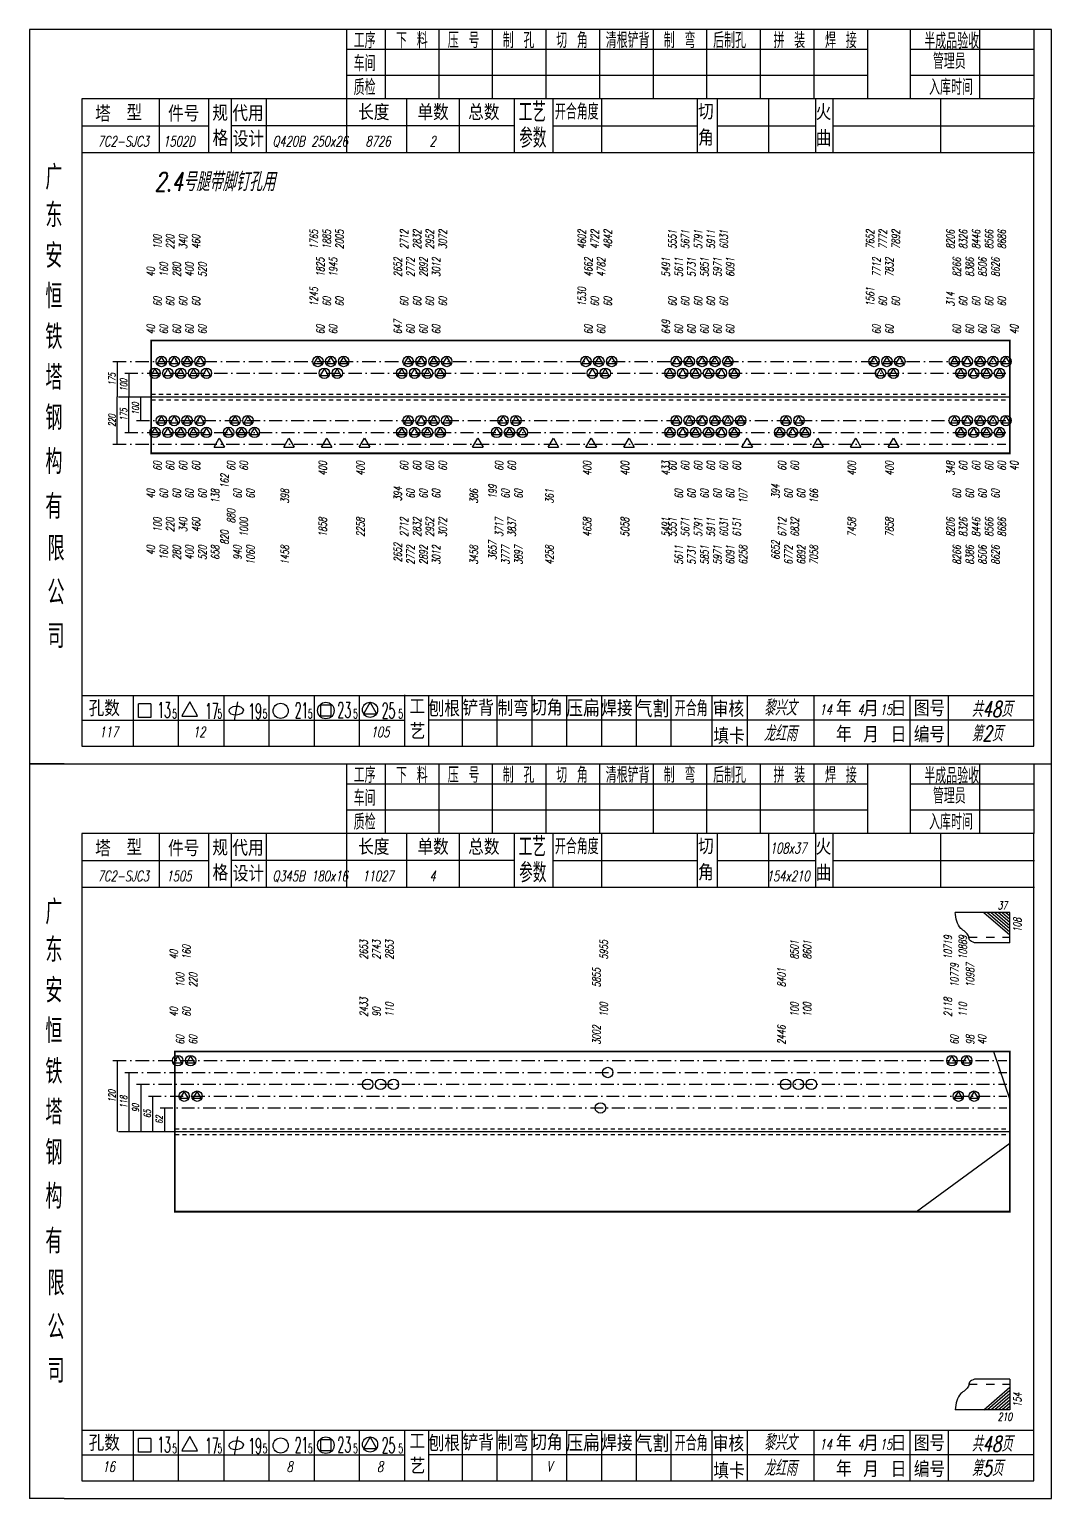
# Model space of a CAD drawing. Header units: millimetres. Extents: x -1378 to 644, y -1773 to 1979.
# Drawn here: x -1079.5 to -785.7, y 1183.7 to 1606.1 of the extents above; entities that cross this region are included whole.
import ezdxf
from ezdxf.enums import TextEntityAlignment as Align

# ---------------------------------------------------------------- set-up
doc = ezdxf.new("R2010")
doc.units = ezdxf.units.MM
doc.linetypes.add('LPY8', pattern=[0.009, 0.005, -0.004])
doc.linetypes.add('LPY9', pattern=[0.025, 0.015, -0.005, 0, -0.005])
for name, color, linetype in [('1', 7, 'Continuous'), ('2', 7, 'Continuous'), ('21', 7, 'Continuous')]:
    doc.layers.add(name, color=color, linetype=linetype)
doc.styles.add('hz', font='txt.shx', dxfattribs={"width": 0.7, "oblique": 12, "bigfont": 'hztxt.shx'})

# ---------------------------------------------------------------- blocks, each defined once
blk = doc.blocks.new('xytfsc')
at = {"color": 243}
for p, q in [((-0.0818, 0.17567), (-0.0818, -0.0355)), ((0.212, 0.17567), (-0.0818, 0.17567)), ((0.00934, 0.17567), (0.00934, 0.15571)), ((0.02044, 0.17567), (0.02044, 0.15571)), ((0.03584, 0.17567), (0.03584, 0.15571)), ((0.05124, 0.17567), (0.05124, 0.15571)), ((0.06664, 0.17567), (0.06664, 0.15571)), ((0.08204, 0.17567), (0.08204, 0.15571)), ((0.09744, 0.17567), (0.09744, 0.15571)), ((0.11284, 0.17567), (0.11284, 0.15571)), ((0.12824, 0.17567), (0.12824, 0.15571)), ((0.14364, 0.17567), (0.14364, 0.15571)), ((0.15904, 0.17567), (0.15904, 0.15571)), ((0.15904, 0.17567), (0.15904, 0.15571)), ((0.17139, 0.17567), (0.17139, 0.1557)), ((0.19125, 0.17567), (0.19125, 0.1557)), ((0.20692, 0.17567), (0.20692, 0.1557)), ((0.212, 0.1457), (0.212, 0.17567)), ((0.15904, 0.16991), (0.00934, 0.16991)), ((0.20692, 0.16991), (0.17139, 0.16991)), ((0.15904, 0.16238), (0.00934, 0.16238)), ((0.20692, 0.16238), (0.17139, 0.16238)), ((-0.0667, 0.1557), (-0.0667, -0.03042)), ((0.20692, 0.1557), (-0.0667, 0.1557)), ((-0.04446, 0.15571), (-0.04446, 0.14021)), ((-0.01376, 0.15577), (-0.01376, 0.14027)), ((0.00934, 0.15571), (0.00934, 0.14021)), ((0.02657, 0.1558), (0.02657, 0.1403)), ((0.0417, 0.1558), (0.0417, 0.1403)), ((0.05749, 0.1557), (0.05749, 0.1402)), ((0.06861, 0.1557), (0.06861, 0.1402)), ((0.08265, 0.1557), (0.08265, 0.1402)), ((0.1101, 0.1557), (0.1101, 0.1402)), ((0.11589, 0.1557), (0.11589, 0.1402)), ((0.13059, 0.1557), (0.13059, 0.1402)), ((0.14414, 0.1557), (0.14414, 0.1402)), ((0.14915, 0.1557), (0.14915, 0.1402)), ((0.18007, 0.1557), (0.18007, 0.1402)), ((0.20692, -0.03042), (0.20692, 0.1557)), ((-0.03023, 0.14789), (-0.0667, 0.14789)), ((0.05749, 0.14795), (-0.02369, 0.14795)), ((0.06861, 0.14795), (0.1101, 0.14795)), ((0.11589, 0.14795), (0.14414, 0.14795)), ((0.14915, 0.14795), (0.2071, 0.14795)), ((0.212, -0.0355), (0.212, 0.1457)), ((0.2071, 0.1402), (-0.0667, 0.1402)), ((-0.0667, -0.0158), (0.20692, -0.0158)), ((-0.05193, -0.0158), (-0.05193, -0.03042)), ((-0.03893, -0.03042), (-0.03893, -0.0158)), ((-0.02593, -0.0158), (-0.02593, -0.03042)), ((-0.01293, -0.03042), (-0.01293, -0.0158)), ((0.00007, -0.0158), (0.00007, -0.03042)), ((0.01307, -0.03028), (0.01307, -0.0158)), ((0.04269, -0.03037), (0.04269, -0.0157)), ((0.05269, -0.03037), (0.05269, -0.0157)), ((0.06269, -0.03037), (0.06269, -0.0157)), ((0.07269, -0.03037), (0.07269, -0.0157)), ((0.08269, -0.03037), (0.08269, -0.0157)), ((0.09269, -0.03037), (0.09269, -0.0157)), ((0.10269, -0.03037), (0.10269, -0.0157)), ((0.1144, -0.03054), (0.1144, -0.01587)), ((0.12461, -0.03053), (0.12461, -0.01587)), ((0.14378, -0.03042), (0.14378, -0.01576)), ((0.17132, -0.03045), (0.17132, -0.01578)), ((0.18234, -0.03043), (0.18234, -0.01576)), ((-0.05048, -0.02216), (-0.05048, -0.01823)), ((-0.04687, -0.01823), (-0.05048, -0.01823)), ((-0.04687, -0.01823), (-0.04687, -0.02216)), ((-0.03572, -0.0176), (-0.03801, -0.0217)), ((-0.03347, -0.02167), (-0.03572, -0.0176)), ((-0.02201, -0.0176), (-0.02294, -0.02301)), ((0.00483, -0.01861), (0.00194, -0.01861)), ((0.00194, -0.02176), (0.00194, -0.01861)), ((0.00483, -0.01861), (0.00483, -0.02176)), ((0.01611, -0.01776), (0.01429, -0.02104)), ((0.01431, -0.02109), (0.01795, -0.02108)), ((0.01792, -0.02102), (0.01611, -0.01776)), ((0.02607, -0.02298), (-0.0667, -0.02298)), ((-0.04687, -0.02216), (-0.05048, -0.02216)), ((-0.038, -0.02172), (-0.03348, -0.02172)), ((0.00483, -0.02176), (0.00194, -0.02176)), ((0.03294, -0.02282), (0.20692, -0.02282)), ((-0.0667, -0.03042), (0.20692, -0.03042)), ((-0.0718, -0.0355), (-0.0818, -0.0355)), ((-0.0718, -0.0355), (0.212, -0.0355))]:
    blk.add_line(p, q, dxfattribs=at)
at = {"color": 25}
for p, q in [((-0.03023, 0.14014), (-0.03023, 0.15564)), ((-0.0237, 0.14025), (-0.0237, 0.15575)), ((0.02607, -0.03028), (0.02607, -0.01568)), ((0.03298, -0.03049), (0.03298, -0.01589))]:
    blk.add_line(p, q, dxfattribs=at)
at = {"color": 243}
for centre, radius in [((-0.00958, -0.02025), 0.00218), ((0.00341, -0.02014), 0.00237), ((0.0161, -0.01993), 0.00218)]:
    blk.add_circle(centre, radius, dxfattribs=at)
blk.add_ellipse((-0.02237, -0.02016), major_axis=(-0.00206, -0.00014), ratio=0.631198, dxfattribs=at)
at = {"color": 243, "style": 'hz'}
for s, height, width, p in [('工序', 0.0045, 0.7, (0.01141, 0.17026)), ('下 料', 0.0045, 0.7, (0.0236, 0.17026)), ('压 号', 0.0045, 0.7, (0.03845, 0.17026)), ('制 孔', 0.0045, 0.7, (0.05426, 0.17026)), ('切 角', 0.0045, 0.7, (0.0696, 0.17026)), ('清根铲背 ', 0.0045, 0.7, (0.08385, 0.17026)), (' 制 弯', 0.0045, 0.7, (0.09772, 0.17026)), (' 后制孔', 0.0045, 0.7, (0.11191, 0.17026)), ('拼 装', 0.0045, 0.7, (0.13207, 0.17026)), (' 焊 接', 0.0045, 0.7, (0.14407, 0.17026)), ('半成品验收', 0.0045, 0.7, (0.17541, 0.17009)), ('管理员', 0.0045, 0.7, (0.17787, 0.16428)), ('车间', 0.0045, 0.7, (0.01141, 0.16365)), ('质检', 0.0045, 0.7, (0.01141, 0.15676)), ('入库时间', 0.0045, 0.7, (0.17677, 0.15681)), ('工艺', 0.0056, 0.7, (0.0588, 0.14906)), ('开合角度', 0.0045, 0.7, (0.06923, 0.14974)), ('参数', 0.0056, 0.7, (0.05897, 0.14164)), ('广', 0.007, 0.7, (-0.0772, 0.1296)), ('东', 0.007, 0.7, (-0.0772, 0.11874)), ('安', 0.007, 0.7, (-0.0772, 0.10709)), ('恒', 0.007, 0.7, (-0.0772, 0.09543)), ('铁', 0.007, 0.7, (-0.0772, 0.08376)), ('塔', 0.007, 0.7, (-0.0772, 0.07209)), ('钢', 0.007, 0.7, (-0.0772, 0.06049)), ('构', 0.007, 0.7, (-0.0772, 0.04788)), ('有', 0.007, 0.7, (-0.0772, 0.035)), ('限', 0.007, 0.7, (-0.07659, 0.02293)), ('公', 0.007, 0.7, (-0.07659, 0.01032)), ('司', 0.007, 0.7, (-0.07659, -0.00223)), ('开合角', 0.0045, 0.7, (0.10368, -0.02179)), ('13', 0.0045, 0.5, (-0.04503, -0.02227)), ('5', 0.00269, 0.6, (-0.04077, -0.02242)), ('17', 0.0045, 0.5, (-0.0313, -0.02254)), ('5', 0.00269, 0.6, (-0.02777, -0.02242)), ('19', 0.0045, 0.5, (-0.01885, -0.0226)), ('5', 0.00269, 0.6, (-0.01477, -0.02242)), ('21', 0.0045, 0.5, (-0.00553, -0.02238)), ('5', 0.00269, 0.6, (-0.00177, -0.02242)), ('23', 0.0045, 0.5, (0.00679, -0.02228)), ('5', 0.00269, 0.6, (0.01123, -0.02242)), ('25', 0.0045, 0.5, (0.01952, -0.02242)), ('5', 0.00269, 0.6, (0.02423, -0.02242))]:
    blk.add_text(s, height=height, dxfattribs=dict(at, width=width)).set_placement(p)
for s, height, p in [('塔', 0.0045, (-0.06291, 0.14913)), ('型', 0.0045, (-0.0539, 0.14943)), ('单数', 0.0045, (0.02972, 0.14955)), ('总数', 0.0045, (0.04431, 0.14954)), ('孔数', 0.0045, (-0.06478, -0.02179)), ('压扁', 0.0048, (0.07253, -0.02192)), ('气割', 0.0048, (0.09248, -0.0221)), ('图号', 0.0045, (0.1724, -0.0218)), ('编号', 0.0045, (0.1724, -0.0293))]:
    blk.add_text(s, height=height, dxfattribs=at).set_placement(p)
at = {"color": 25, "style": 'hz'}
for s, p in [('件号', (-0.04194, 0.14917)), ('规', (-0.02923, 0.14934)), ('代用', (-0.02348, 0.14927)), ('长度', (0.01268, 0.14955)), ('切', (0.11039, 0.14973)), ('火', (0.14418, 0.14957)), ('格', (-0.02915, 0.14213)), ('设计', (-0.02335, 0.14189)), ('角', (0.11039, 0.14223)), ('曲', (0.14418, 0.14207)), ('铲背', (0.04269, -0.02169)), ('制弯', (0.05274, -0.02179)), ('切角', (0.06243, -0.02161)), ('焊接', (0.08256, -0.02181)), ('年', (0.15005, -0.0217)), ('工', (0.02741, -0.02128)), ('刨根', (0.03296, -0.02187)), ('审核', (0.11462, -0.022)), ('月', (0.15785, -0.02184)), ('日', (0.16576, -0.02182)), ('艺', (0.02749, -0.02838)), ('填卡', (0.1148, -0.02977)), ('年', (0.15005, -0.02918)), ('月', (0.15785, -0.02932)), ('日', (0.16576, -0.0293))]:
    blk.add_text(s, height=0.0045, dxfattribs=at).set_placement(p)
blk = doc.blocks.new('li8')
at = {"layer": '21', "color": 7, "linetype": 'LPY8'}
blk.add_line((0, 0), (1, 0), dxfattribs=at)
blk = doc.blocks.new('do')
at = {"color": 211}
for p, q in [((-0.72, -0.41), (0, 0.83)), ((0, 0.83), (0.72, -0.41)), ((-0.72, -0.41), (0.72, -0.41))]:
    blk.add_line(p, q, dxfattribs=at)
blk.add_circle((0, 0), 1, dxfattribs=at)
blk = doc.blocks.new('li9')
at = {"layer": '21', "color": 210, "linetype": 'LPY9'}
blk.add_line((0, 0), (1, 0), dxfattribs=at)
blk = doc.blocks.new('bo')
at = {"color": 211}
for p, q in [((-1, -0.58), (0, 1.15)), ((0, 1.15), (1, -0.58)), ((-1, -0.58), (1, -0.58))]:
    blk.add_line(p, q, dxfattribs=at)
blk = doc.blocks.new('co')
at = {"color": 211}
blk.add_circle((0, 0), 1, dxfattribs=at)
blk = doc.blocks.new('ysw')
at = {"color": 243}
for p, q in [((0.00001, 0.0097), (-0.01749, 0.0097)), ((0.00001, -0.00001), (0.00001, 0.0097)), ((-0.01041, 0.00164), (-0.01311, 0.00164)), ((0, 0), (-0.01126, 0)), ((-0.00489, 0.00164), (-0.00759, 0.00164)), ((0, 0.00165), (-0.00235, 0.00165))]:
    blk.add_line(p, q, dxfattribs=at)
at = {"color": 1}
for p, q in [((-0.00832, 0.0097), (-0.00001, 0.00249)), ((-0.00709, 0.00969), (0.00001, 0.00348)), ((-0.00598, 0.00969), (0.00001, 0.0045)), ((-0.00475, 0.00969), (0.00001, 0.00554)), ((-0.00365, 0.00969), (0.00001, 0.00653)), ((-0.00246, 0.00969), (0.00001, 0.00757)), ((-0.00127, 0.00969), (0.00001, 0.00859))]:
    blk.add_line(p, q, dxfattribs=at)
at = {"color": 243}
blk.add_open_spline([(-0.01126, 0), (-0.01192, 0.00022), (-0.01303, 0.0006), (-0.01315, 0.00304), (-0.01677, 0.00465), (-0.01723, 0.00777), (-0.01749, 0.0097)], degree=3, knots=[0, 0, 0, 0, 0.0026033, 0.00435104, 0.0090985, 0.01666132, 0.01666132, 0.01666132, 0.01666132], dxfattribs=at)
blk = doc.blocks.new('yxw')
at = {"color": 243}
for p, q in [((0, 0), (-0.01126, 0)), ((0.00001, 0.00001), (0.00001, -0.0097)), ((-0.01041, -0.00164), (-0.01311, -0.00164)), ((-0.00489, -0.00164), (-0.00759, -0.00164)), ((0, -0.00165), (-0.00235, -0.00165)), ((0.00001, -0.0097), (-0.01749, -0.0097))]:
    blk.add_line(p, q, dxfattribs=at)
at = {"color": 1}
for p, q in [((-0.00832, -0.0097), (-0.00001, -0.00249)), ((-0.00709, -0.00969), (0.00001, -0.00348)), ((-0.00598, -0.00969), (0.00001, -0.0045)), ((-0.00475, -0.00969), (0.00001, -0.00554)), ((-0.00365, -0.00969), (0.00001, -0.00653)), ((-0.00246, -0.00969), (0.00001, -0.00757)), ((-0.00127, -0.00969), (0.00001, -0.00859))]:
    blk.add_line(p, q, dxfattribs=at)
at = {"color": 243}
blk.add_open_spline([(-0.01126, 0), (-0.01192, -0.00022), (-0.01303, -0.0006), (-0.01315, -0.00304), (-0.01677, -0.00465), (-0.01723, -0.00777), (-0.01749, -0.0097)], degree=3, knots=[0, 0, 0, 0, 0.0026033, 0.00435104, 0.0090985, 0.01666132, 0.01666132, 0.01666132, 0.01666132], dxfattribs=at)

msp = doc.modelspace()

# ---------------------------------------------------------------- linework, layer by layer
at = {"layer": '2', "color": 7}
for p, q in [((-1054.2803, 1510.5929), (-1054.2803, 1500.3929)), ((-1050.8803, 1507.1929), (-1050.8803, 1500.3929)), ((-1054.2803, 1486.7929), (-1054.2803, 1500.3929)), ((-1053.8803, 1500.3929), (-984.4803, 1500.3929)), ((-1053.8803, 1500.3929), (-987.8803, 1500.3929)), ((-1050.8803, 1490.1929), (-1050.8803, 1500.3929)), ((-1047.4803, 1493.5929), (-1047.4803, 1500.3929)), ((-1044.4803, 1500.3929), (-797.6803, 1500.3929)), ((-1054.2803, 1309.5929), (-1054.2803, 1289.1929)), ((-802.408, 1312.1929), (-797.6803, 1298.3929)), ((-1050.8803, 1306.1929), (-1050.8803, 1289.1929)), ((-1047.4803, 1302.7929), (-1047.4803, 1289.1929)), ((-1044.0803, 1299.3929), (-1044.0803, 1289.1929)), ((-1040.6803, 1295.9929), (-1040.6803, 1289.1929)), ((-1053.8803, 1289.1929), (-977.6803, 1289.1929)), ((-1037.6803, 1289.1929), (-797.6803, 1289.1929)), ((-824.5136, 1266.1929), (-797.6803, 1285.8707))]:
    msp.add_line(p, q, dxfattribs=at)
at = {"layer": '2', "color": 7, "const_width": 0.5}
for points in [[(-1044.4803, 1516.5929), (-797.6803, 1516.5929), (-797.6803, 1484.1929), (-1044.4803, 1484.1929)], [(-1037.6803, 1312.1929), (-797.6803, 1312.1929), (-797.6803, 1266.1929), (-1037.6803, 1266.1929)]]:
    msp.add_lwpolyline(points, close=True, dxfattribs=at)

# ---------------------------------------------------------------- block references
at = {"layer": '1', "color": 7}
for name, p, xscale, yscale, zscale in [('xytfsc', (-997.6803, 1430.3929), 1000, 1000, 1000), ('do', (-1041.5442, 1510.5929), 1.5, 1.5, 1.5), ('do', (-1037.8442, 1510.5929), 1.5, 1.5, 1.5), ('do', (-1034.1442, 1510.5929), 1.5, 1.5, 1.5), ('do', (-1030.4442, 1510.5929), 1.5, 1.5, 1.5), ('do', (-996.5571, 1510.5929), 1.5, 1.5, 1.5), ('do', (-992.8571, 1510.5929), 1.5, 1.5, 1.5), ('do', (-989.1571, 1510.5929), 1.5, 1.5, 1.5), ('do', (-970.6233, 1510.5929), 1.5, 1.5, 1.5), ('do', (-966.9233, 1510.5929), 1.5, 1.5, 1.5), ('do', (-963.2233, 1510.5929), 1.5, 1.5, 1.5), ('do', (-959.5233, 1510.5929), 1.5, 1.5, 1.5), ('do', (-919.5269, 1510.5929), 1.5, 1.5, 1.5), ('do', (-915.8269, 1510.5929), 1.5, 1.5, 1.5), ('do', (-912.1269, 1510.5929), 1.5, 1.5, 1.5), ('do', (-893.5389, 1510.5929), 1.5, 1.5, 1.5), ('do', (-889.8389, 1510.5929), 1.5, 1.5, 1.5), ('do', (-886.1389, 1510.5929), 1.5, 1.5, 1.5), ('do', (-882.4389, 1510.5929), 1.5, 1.5, 1.5), ('do', (-878.7389, 1510.5929), 1.5, 1.5, 1.5), ('do', (-836.7135, 1510.5929), 1.5, 1.5, 1.5), ('do', (-833.0135, 1510.5929), 1.5, 1.5, 1.5), ('do', (-829.3135, 1510.5929), 1.5, 1.5, 1.5), ('do', (-813.6116, 1510.5929), 1.5, 1.5, 1.5), ('do', (-809.9116, 1510.5929), 1.5, 1.5, 1.5), ('do', (-806.2116, 1510.5929), 1.5, 1.5, 1.5), ('do', (-802.5116, 1510.5929), 1.5, 1.5, 1.5), ('do', (-798.8116, 1510.5929), 1.5, 1.5, 1.5), ('li9', (-1055.4803, 1510.5929), 256.668668347467, 256.668668347467, 256.668668347467), ('do', (-1043.3942, 1507.1929), 1.5, 1.5, 1.5), ('do', (-1039.6942, 1507.1929), 1.5, 1.5, 1.5), ('do', (-1035.9942, 1507.1929), 1.5, 1.5, 1.5), ('do', (-1032.2942, 1507.1929), 1.5, 1.5, 1.5), ('do', (-1028.5942, 1507.1929), 1.5, 1.5, 1.5), ('do', (-994.7071, 1507.1929), 1.5, 1.5, 1.5), ('do', (-991.0071, 1507.1929), 1.5, 1.5, 1.5), ('do', (-972.4733, 1507.1929), 1.5, 1.5, 1.5), ('do', (-968.7733, 1507.1929), 1.5, 1.5, 1.5), ('do', (-965.0733, 1507.1929), 1.5, 1.5, 1.5), ('do', (-961.3733, 1507.1929), 1.5, 1.5, 1.5), ('do', (-917.6769, 1507.1929), 1.5, 1.5, 1.5), ('do', (-913.9769, 1507.1929), 1.5, 1.5, 1.5), ('do', (-895.3889, 1507.1929), 1.5, 1.5, 1.5), ('do', (-891.6889, 1507.1929), 1.5, 1.5, 1.5), ('do', (-887.9889, 1507.1929), 1.5, 1.5, 1.5), ('do', (-884.2889, 1507.1929), 1.5, 1.5, 1.5), ('do', (-880.5889, 1507.1929), 1.5, 1.5, 1.5), ('do', (-876.8889, 1507.1929), 1.5, 1.5, 1.5), ('do', (-834.8635, 1507.1929), 1.5, 1.5, 1.5), ('do', (-831.1635, 1507.1929), 1.5, 1.5, 1.5), ('do', (-811.7616, 1507.1929), 1.5, 1.5, 1.5), ('do', (-808.0616, 1507.1929), 1.5, 1.5, 1.5), ('do', (-804.3616, 1507.1929), 1.5, 1.5, 1.5), ('do', (-800.6616, 1507.1929), 1.5, 1.5, 1.5), ('li9', (-1052.0803, 1507.1929), 253.268668347467, 253.268668347467, 253.268668347467), ('li9', (-1048.6803, 1493.5929), 249.868668347468, 249.868668347468, 249.868668347468), ('do', (-1043.3942, 1490.1929), 1.5, 1.5, 1.5), ('do', (-1041.5442, 1493.5929), 1.5, 1.5, 1.5), ('do', (-1039.6942, 1490.1929), 1.5, 1.5, 1.5), ('do', (-1037.8442, 1493.5929), 1.5, 1.5, 1.5), ('do', (-1035.9942, 1490.1929), 1.5, 1.5, 1.5), ('do', (-1034.1442, 1493.5929), 1.5, 1.5, 1.5), ('do', (-1032.2942, 1490.1929), 1.5, 1.5, 1.5), ('do', (-1030.4442, 1493.5929), 1.5, 1.5, 1.5), ('do', (-1028.5942, 1490.1929), 1.5, 1.5, 1.5), ('do', (-1022.2157, 1490.1929), 1.5, 1.5, 1.5), ('do', (-1020.3657, 1493.5929), 1.5, 1.5, 1.5), ('do', (-1018.5157, 1490.1929), 1.5, 1.5, 1.5), ('do', (-1016.6657, 1493.5929), 1.5, 1.5, 1.5), ('do', (-1014.8157, 1490.1929), 1.5, 1.5, 1.5), ('do', (-972.4733, 1490.1929), 1.5, 1.5, 1.5), ('do', (-970.6233, 1493.5929), 1.5, 1.5, 1.5), ('do', (-968.7733, 1490.1929), 1.5, 1.5, 1.5), ('do', (-966.9233, 1493.5929), 1.5, 1.5, 1.5), ('do', (-965.0733, 1490.1929), 1.5, 1.5, 1.5), ('do', (-963.2233, 1493.5929), 1.5, 1.5, 1.5), ('do', (-961.3733, 1490.1929), 1.5, 1.5, 1.5), ('do', (-959.5233, 1493.5929), 1.5, 1.5, 1.5), ('do', (-945.1855, 1490.1929), 1.5, 1.5, 1.5), ('do', (-943.3355, 1493.5929), 1.5, 1.5, 1.5), ('do', (-941.4855, 1490.1929), 1.5, 1.5, 1.5), ('do', (-939.6355, 1493.5929), 1.5, 1.5, 1.5), ('do', (-937.7855, 1490.1929), 1.5, 1.5, 1.5), ('do', (-895.3889, 1490.1929), 1.5, 1.5, 1.5), ('do', (-893.5389, 1493.5929), 1.5, 1.5, 1.5), ('do', (-891.6889, 1490.1929), 1.5, 1.5, 1.5), ('do', (-889.8389, 1493.5929), 1.5, 1.5, 1.5), ('do', (-887.9889, 1490.1929), 1.5, 1.5, 1.5), ('do', (-886.1389, 1493.5929), 1.5, 1.5, 1.5), ('do', (-884.2889, 1490.1929), 1.5, 1.5, 1.5), ('do', (-882.4389, 1493.5929), 1.5, 1.5, 1.5), ('do', (-880.5889, 1490.1929), 1.5, 1.5, 1.5), ('do', (-878.7389, 1493.5929), 1.5, 1.5, 1.5), ('do', (-876.8889, 1490.1929), 1.5, 1.5, 1.5), ('do', (-875.0389, 1493.5929), 1.5, 1.5, 1.5), ('do', (-863.8654, 1490.1929), 1.5, 1.5, 1.5), ('do', (-862.0154, 1493.5929), 1.5, 1.5, 1.5), ('do', (-860.1654, 1490.1929), 1.5, 1.5, 1.5), ('do', (-858.3154, 1493.5929), 1.5, 1.5, 1.5), ('do', (-856.4654, 1490.1929), 1.5, 1.5, 1.5), ('do', (-813.6116, 1493.5929), 1.5, 1.5, 1.5), ('do', (-811.7616, 1490.1929), 1.5, 1.5, 1.5), ('do', (-809.9116, 1493.5929), 1.5, 1.5, 1.5), ('do', (-808.0616, 1490.1929), 1.5, 1.5, 1.5), ('do', (-806.2116, 1493.5929), 1.5, 1.5, 1.5), ('do', (-804.3616, 1490.1929), 1.5, 1.5, 1.5), ('do', (-802.5116, 1493.5929), 1.5, 1.5, 1.5), ('do', (-800.6616, 1490.1929), 1.5, 1.5, 1.5), ('do', (-798.8116, 1493.5929), 1.5, 1.5, 1.5), ('li9', (-1055.4803, 1486.7929), 256.668668347467, 256.668668347467, 256.668668347467), ('li9', (-1052.0803, 1490.1929), 253.268668347467, 253.268668347467, 253.268668347467), ('bo', (-1024.8942, 1486.7929), 1.5, 1.5, 1.5), ('bo', (-1004.8927, 1486.7929), 1.5, 1.5, 1.5), ('bo', (-994.0319, 1486.7929), 1.5, 1.5, 1.5), ('bo', (-983.1711, 1486.7929), 1.5, 1.5, 1.5), ('bo', (-950.5888, 1486.7929), 1.5, 1.5, 1.5), ('bo', (-928.8672, 1486.7929), 1.5, 1.5, 1.5), ('bo', (-918.0064, 1486.7929), 1.5, 1.5, 1.5), ('bo', (-907.1456, 1486.7929), 1.5, 1.5, 1.5), ('bo', (-873.1889, 1486.7929), 1.5, 1.5, 1.5), ('bo', (-852.8417, 1486.7929), 1.5, 1.5, 1.5), ('bo', (-841.9809, 1486.7929), 1.5, 1.5, 1.5), ('bo', (-831.1202, 1486.7929), 1.5, 1.5, 1.5), ('xytfsc', (-997.6803, 1219.1929), 1000, 1000, 1000), ('ysw', (-797.6803, 1343.4929), 900, 900, 900), ('li9', (-1055.4803, 1309.5929), 256.929409630906, 256.929409630906, 256.929409630906), ('do', (-1036.8445, 1309.5929), 1.5, 1.5, 1.5), ('do', (-1033.1445, 1309.5929), 1.5, 1.5, 1.5), ('do', (-814.3159, 1309.5929), 1.5, 1.5, 1.5), ('do', (-810.0718, 1309.5929), 1.5, 1.5, 1.5), ('li9', (-1052.0803, 1306.1929), 253.529409630906, 253.529409630906, 253.529409630906), ('co', (-913.2555, 1306.1929), 1.5, 1.5, 1.5), ('li9', (-1048.6803, 1302.7929), 250.129409630906, 250.129409630906, 250.129409630906), ('do', (-1034.9945, 1299.3929), 1.5, 1.5, 1.5), ('do', (-1031.2945, 1299.3929), 1.5, 1.5, 1.5), ('co', (-982.248, 1302.7929), 1.5, 1.5, 1.5), ('co', (-978.548, 1302.7929), 1.5, 1.5, 1.5), ('co', (-974.848, 1302.7929), 1.5, 1.5, 1.5), ('co', (-862.1483, 1302.7929), 1.5, 1.5, 1.5), ('co', (-858.4483, 1302.7929), 1.5, 1.5, 1.5), ('co', (-854.7483, 1302.7929), 1.5, 1.5, 1.5), ('do', (-812.4659, 1299.3929), 1.5, 1.5, 1.5), ('do', (-807.9388, 1299.3929), 1.5, 1.5, 1.5), ('li9', (-1045.2803, 1299.3929), 246.729409630906, 246.729409630906, 246.729409630906), ('co', (-915.3449, 1295.9929), 1.5, 1.5, 1.5), ('li9', (-1041.8803, 1295.9929), 243.329409630906, 243.329409630906, 243.329409630906), ('yxw', (-797.6803, 1217.9929), 900, 900, 900)]:
    msp.add_blockref(name, p, dxfattribs=dict(at, xscale=xscale, yscale=yscale, zscale=zscale))
at = {"layer": '2', "color": 7}
for p, xscale, yscale, zscale in [((-1044.4803, 1501.1929), 246.8, 246.8, 246.8), ((-1044.4803, 1499.5929), 246.8, 246.8, 246.8), ((-1037.6803, 1289.9929), 240, 240, 240), ((-1037.6803, 1288.3929), 240, 240, 240)]:
    msp.add_blockref('li8', p, dxfattribs=dict(at, xscale=xscale, yscale=yscale, zscale=zscale))

# ---------------------------------------------------------------- texts
at = {"color": 134, "style": 'hz', "oblique": 12, "width": 0.7}
msp.add_text('2.4号腿带脚钉孔用', height=5.4, dxfattribs=at).set_placement((-1008.8893, 1559.55), align=Align.RIGHT)
at = {"layer": '1', "color": 7, "style": 'hz', "oblique": 12, "width": 0.7}
for s, height, p in [('7C2-SJC3', 3, (-1052.4803, 1572.3929)), ('1502D', 3, (-1036.4803, 1572.3929)), ('Q420B 250x26', 3, (-998.7803, 1572.3929)), ('8726', 3, (-979.2803, 1572.3929)), ('2', 3, (-963.5803, 1572.3929)), ('黎兴文', 4.5, (-863.6803, 1408.7929)), ('14', 3, (-850.5803, 1408.9929)), ('4', 3, (-840.5803, 1408.9929)), ('15', 3, (-833.2803, 1408.9929)), ('117', 3, (-1056.6803, 1402.5929)), ('12', 3, (-1030.6803, 1402.5929)), ('105', 3, (-978.6803, 1402.5929)), ('龙红雨', 4.5, (-863.6803, 1401.3929)), ('108x37', 3, (-861.3803, 1369.1929)), ('7C2-SJC3', 3, (-1052.4803, 1361.1929)), ('1505', 3, (-1036.4803, 1361.1929)), ('Q345B 180x16', 3, (-998.7803, 1361.1929)), ('11027', 3, (-979.2803, 1361.1929)), ('4', 3, (-963.5803, 1361.1929)), ('154x210', 3, (-861.3803, 1361.1929)), ('黎兴文', 4.5, (-863.6803, 1197.5929)), ('14', 3, (-850.5803, 1197.7929)), ('4', 3, (-840.5803, 1197.7929)), ('15', 3, (-833.2803, 1197.7929)), ('16', 3, (-1056.6803, 1191.3929)), ('8', 3, (-1004.6803, 1191.3929)), ('8', 3, (-978.6803, 1191.3929)), ('V', 3, (-929.9803, 1191.4929)), ('龙红雨', 4.5, (-863.6803, 1190.1929))]:
    msp.add_text(s, height=height, dxfattribs=at).set_placement(p, align=Align.CENTER)
for s, p in [('100', (-1041.5442, 1542.8929)), ('220', (-1037.8442, 1542.8929)), ('340', (-1034.1442, 1542.8929)), ('460', (-1030.4442, 1542.8929)), ('1765', (-996.5571, 1542.8929)), ('1885', (-992.8571, 1542.8929)), ('2005', (-989.1571, 1542.8929)), ('2712', (-970.6233, 1542.8929)), ('2832', (-966.9233, 1542.8929)), ('2952', (-963.2233, 1542.8929)), ('3072', (-959.5233, 1542.8929)), ('4602', (-919.5269, 1542.8929)), ('4722', (-915.8269, 1542.8929)), ('4842', (-912.1269, 1542.8929)), ('5551', (-893.5389, 1542.8929)), ('5671', (-889.8389, 1542.8929)), ('5791', (-886.1389, 1542.8929)), ('5911', (-882.4389, 1542.8929)), ('6031', (-878.7389, 1542.8929)), ('7652', (-836.7135, 1542.8929)), ('7772', (-833.0135, 1542.8929)), ('7892', (-829.3135, 1542.8929)), ('8206', (-813.6116, 1542.8929)), ('8326', (-809.9116, 1542.8929)), ('8446', (-806.2116, 1542.8929)), ('8566', (-802.5116, 1542.8929)), ('8686', (-798.8116, 1542.8929)), ('40', (-1043.3942, 1534.8929)), ('160', (-1039.6942, 1534.8929)), ('280', (-1035.9942, 1534.8929)), ('400', (-1032.2942, 1534.8929)), ('520', (-1028.5942, 1534.8929)), ('1825', (-994.7071, 1534.8929)), ('1945', (-991.0071, 1534.8929)), ('2652', (-972.4733, 1534.8929)), ('2772', (-968.7733, 1534.8929)), ('2892', (-965.0733, 1534.8929)), ('3012', (-961.3733, 1534.8929)), ('4662', (-917.6769, 1534.8929)), ('4782', (-913.9769, 1534.8929)), ('5491', (-895.3889, 1534.8929)), ('5611', (-891.6889, 1534.8929)), ('5731', (-887.9889, 1534.8929)), ('5851', (-884.2889, 1534.8929)), ('5971', (-880.5889, 1534.8929)), ('6091', (-876.8889, 1534.8929)), ('7712', (-834.8635, 1534.8929)), ('7832', (-831.1635, 1534.8929)), ('8266', (-811.7616, 1534.8929)), ('8386', (-808.0616, 1534.8929)), ('8506', (-804.3616, 1534.8929)), ('8626', (-800.6616, 1534.8929)), ('60', (-1041.5442, 1526.3929)), ('60', (-1037.8442, 1526.3929)), ('60', (-1034.1442, 1526.3929)), ('60', (-1030.4442, 1526.3929)), ('1245', (-996.5571, 1526.3929)), ('60', (-992.8571, 1526.3929)), ('60', (-989.1571, 1526.3929)), ('60', (-970.6233, 1526.3929)), ('60', (-966.9233, 1526.3929)), ('60', (-963.2233, 1526.3929)), ('60', (-959.5233, 1526.3929)), ('1530', (-919.5269, 1526.3929)), ('60', (-915.8269, 1526.3929)), ('60', (-912.1269, 1526.3929)), ('60', (-893.5389, 1526.3929)), ('60', (-889.8389, 1526.3929)), ('60', (-886.1389, 1526.3929)), ('60', (-882.4389, 1526.3929)), ('60', (-878.7389, 1526.3929)), ('1561', (-836.7135, 1526.3929)), ('60', (-833.0135, 1526.3929)), ('60', (-829.3135, 1526.3929)), ('314', (-813.6116, 1526.3929)), ('60', (-809.9116, 1526.3929)), ('60', (-806.2116, 1526.3929)), ('60', (-802.5116, 1526.3929)), ('60', (-798.8116, 1526.3929)), ('40', (-1043.3942, 1518.3929)), ('60', (-1039.6942, 1518.3929)), ('60', (-1035.9942, 1518.3929)), ('60', (-1032.2942, 1518.3929)), ('60', (-1028.5942, 1518.3929)), ('60', (-994.7071, 1518.3929)), ('60', (-991.0071, 1518.3929)), ('647', (-972.4733, 1518.3929)), ('60', (-968.7733, 1518.3929)), ('60', (-965.0733, 1518.3929)), ('60', (-961.3733, 1518.3929)), ('60', (-917.6769, 1518.3929)), ('60', (-913.9769, 1518.3929)), ('649', (-895.3889, 1518.3929)), ('60', (-891.6889, 1518.3929)), ('60', (-887.9889, 1518.3929)), ('60', (-884.2889, 1518.3929)), ('60', (-880.5889, 1518.3929)), ('60', (-876.8889, 1518.3929)), ('60', (-834.8635, 1518.3929)), ('60', (-831.1635, 1518.3929)), ('60', (-811.7616, 1518.3929)), ('60', (-808.0616, 1518.3929)), ('60', (-804.3616, 1518.3929)), ('60', (-800.6616, 1518.3929)), ('40', (-795.2459, 1518.3929)), ('108', (-794.3803, 1346.4929)), ('2653', (-982.248, 1338.6929)), ('2743', (-978.548, 1338.6929)), ('2853', (-974.848, 1338.6929)), ('5955', (-913.2555, 1338.6929)), ('8501', (-858.4483, 1338.6929)), ('8601', (-854.7483, 1338.6929)), ('10719', (-814.3159, 1338.6929)), ('10889', (-810.0718, 1338.6929)), ('40', (-1036.8445, 1338.6929)), ('160', (-1033.1445, 1338.6929)), ('100', (-1034.9945, 1330.6929)), ('220', (-1031.2945, 1330.6929)), ('5855', (-915.3449, 1330.6929)), ('8401', (-862.1483, 1330.6929)), ('10779', (-812.4659, 1330.6929)), ('10987', (-807.9388, 1330.6929)), ('2433', (-982.248, 1322.1929)), ('110', (-974.848, 1322.1929)), ('100', (-913.2555, 1322.1929)), ('100', (-858.4483, 1322.1929)), ('100', (-854.7483, 1322.1929)), ('2118', (-814.3159, 1322.1929)), ('110', (-810.0718, 1322.1929)), ('40', (-1036.8445, 1322.1929)), ('60', (-1033.1445, 1322.1929)), ('90', (-978.548, 1322.1929)), ('3002', (-915.3449, 1314.1929)), ('2446', (-862.1483, 1314.1929)), ('60', (-1034.9945, 1314.1929)), ('60', (-1031.2945, 1314.1929)), ('60', (-812.4659, 1314.1929)), ('98', (-807.9388, 1314.1929)), ('40', (-804.5035, 1314.1929)), ('154', (-794.3803, 1209.9929))]:
    msp.add_text(s, height=2.3, rotation=90, dxfattribs=at).set_placement(p)
for s, p in [('60', (-1041.5442, 1481.8929)), ('60', (-1037.8442, 1481.8929)), ('60', (-1034.1442, 1481.8929)), ('60', (-1030.4442, 1481.8929)), ('162', (-1022.2157, 1478.2437)), ('60', (-1020.3657, 1481.8929)), ('60', (-1016.6657, 1481.8929)), ('400', (-994.0319, 1481.8929)), ('400', (-983.1711, 1481.8929)), ('60', (-970.6233, 1481.8929)), ('60', (-966.9233, 1481.8929)), ('60', (-963.2233, 1481.8929)), ('60', (-959.5233, 1481.8929)), ('60', (-943.3355, 1481.8929)), ('60', (-939.6355, 1481.8929)), ('400', (-918.0064, 1481.8929)), ('400', (-907.1456, 1481.8929)), ('433', (-895.3889, 1481.8929)), ('60', (-893.5389, 1481.8929)), ('60', (-889.8389, 1481.8929)), ('60', (-886.1389, 1481.8929)), ('60', (-882.4389, 1481.8929)), ('60', (-878.7389, 1481.8929)), ('60', (-875.0389, 1481.8929)), ('60', (-862.0154, 1481.8929)), ('60', (-858.3154, 1481.8929)), ('400', (-841.9809, 1481.8929)), ('400', (-831.1202, 1481.8929)), ('348', (-813.6116, 1481.8929)), ('60', (-809.9116, 1481.8929)), ('60', (-806.2116, 1481.8929)), ('60', (-802.5116, 1481.8929)), ('60', (-798.8116, 1481.8929)), ('40', (-795.2459, 1481.8929)), ('394', (-972.4733, 1474.5859)), ('199', (-945.1855, 1475.2101)), ('107', (-873.1889, 1473.8929)), ('394', (-863.8654, 1475.2704)), ('40', (-1043.3942, 1473.8929)), ('60', (-1039.6942, 1473.8929)), ('60', (-1035.9942, 1473.8929)), ('60', (-1032.2942, 1473.8929)), ('60', (-1028.5942, 1473.8929)), ('138', (-1024.8942, 1473.8929)), ('60', (-1018.5157, 1473.8929)), ('60', (-1014.8157, 1473.8929)), ('398', (-1004.8927, 1473.8929)), ('60', (-968.7733, 1473.8929)), ('60', (-965.0733, 1473.8929)), ('60', (-961.3733, 1473.8929)), ('386', (-950.5888, 1473.8929)), ('60', (-941.4855, 1473.8929)), ('60', (-937.7855, 1473.8929)), ('361', (-928.8672, 1473.8929)), ('60', (-891.6889, 1473.8929)), ('60', (-887.9889, 1473.8929)), ('60', (-884.2889, 1473.8929)), ('60', (-880.5889, 1473.8929)), ('60', (-876.8889, 1473.8929)), ('60', (-860.1654, 1473.8929)), ('60', (-856.4654, 1473.8929)), ('166', (-852.8417, 1473.8929)), ('60', (-811.7616, 1473.8929)), ('60', (-808.0616, 1473.8929)), ('60', (-804.3616, 1473.8929)), ('60', (-800.6616, 1473.8929)), ('100', (-1041.5442, 1465.6929)), ('220', (-1037.8442, 1465.6929)), ('340', (-1034.1442, 1465.6929)), ('460', (-1030.4442, 1465.6929)), ('880', (-1020.3657, 1468.1977)), ('1000', (-1016.6657, 1465.6929)), ('1858', (-994.0319, 1465.6929)), ('2258', (-983.1711, 1465.6929)), ('2712', (-970.6233, 1465.6929)), ('2832', (-966.9233, 1465.6929)), ('2952', (-963.2233, 1465.6929)), ('3072', (-959.5233, 1465.6929)), ('3717', (-943.3355, 1465.6929)), ('3837', (-939.6355, 1465.6929)), ('4658', (-918.0064, 1465.6929)), ('5058', (-907.1456, 1465.6929)), ('6712', (-862.0154, 1465.6929)), ('6832', (-858.3154, 1465.6929)), ('7458', (-841.9809, 1465.6929)), ('7858', (-831.1202, 1465.6929)), ('8206', (-813.6116, 1465.6929)), ('8326', (-809.9116, 1465.6929)), ('8446', (-806.2116, 1465.6929)), ('8566', (-802.5116, 1465.6929)), ('8686', (-798.8116, 1465.6929)), ('820', (-1022.2157, 1462.0437)), ('5491', (-895.3889, 1465.6929)), ('5551', (-893.5389, 1465.6929)), ('5671', (-889.8389, 1465.6929)), ('5791', (-886.1389, 1465.6929)), ('5911', (-882.4389, 1465.6929)), ('6031', (-878.7389, 1465.6929)), ('6151', (-875.0389, 1465.6929)), ('40', (-1043.3942, 1457.6929)), ('160', (-1039.6942, 1457.6929)), ('280', (-1035.9942, 1457.6929)), ('400', (-1032.2942, 1457.6929)), ('520', (-1028.5942, 1457.6929)), ('658', (-1024.8942, 1457.6929)), ('940', (-1018.5157, 1457.6929)), ('1060', (-1014.8157, 1457.6929)), ('1458', (-1004.8927, 1457.6929)), ('2652', (-972.4733, 1458.3859)), ('2772', (-968.7733, 1457.6929)), ('2892', (-965.0733, 1457.6929)), ('3012', (-961.3733, 1457.6929)), ('3458', (-950.5888, 1457.6929)), ('3657', (-945.1855, 1459.0101)), ('3777', (-941.4855, 1457.6929)), ('3897', (-937.7855, 1457.6929)), ('4258', (-928.8672, 1457.6929)), ('5611', (-891.6889, 1457.6929)), ('5731', (-887.9889, 1457.6929)), ('5851', (-884.2889, 1457.6929)), ('5971', (-880.5889, 1457.6929)), ('6091', (-876.8889, 1457.6929)), ('6258', (-873.1889, 1457.6929)), ('6652', (-863.8654, 1459.0704)), ('6772', (-860.1654, 1457.6929)), ('6892', (-856.4654, 1457.6929)), ('7058', (-852.8417, 1457.6929)), ('8266', (-811.7616, 1457.6929)), ('8386', (-808.0616, 1457.6929)), ('8506', (-804.3616, 1457.6929)), ('8626', (-800.6616, 1457.6929))]:
    msp.add_text(s, height=2.3, rotation=90, dxfattribs=at).set_placement(p, align=Align.RIGHT)
for s, height, p in [('共48页', 4.5, (-808.6803, 1408.3929)), ('第2页', 4.5, (-808.6803, 1401.3929)), ('37', 2.3, (-801.1803, 1353.0929)), ('210', 2.3, (-801.1803, 1206.0929)), ('共48页', 4.5, (-808.6803, 1197.1929)), ('第5页', 4.5, (-808.6803, 1190.1929))]:
    msp.add_text(s, height=height, dxfattribs=at).set_placement(p)
at = {"layer": '2', "color": 7, "style": 'hz', "oblique": 12, "width": 0.7}
for s, p in [('175', (-1054.7803, 1505.4929)), ('100', (-1051.3803, 1503.7929)), ('220', (-1054.7803, 1493.5929)), ('175', (-1051.3803, 1495.2929)), ('100', (-1047.9803, 1496.9929)), ('120', (-1054.7803, 1299.3929)), ('118', (-1051.3803, 1297.6929)), ('90', (-1047.9803, 1295.9929)), ('65', (-1044.5803, 1294.2929)), ('62', (-1041.1803, 1292.5929))]:
    msp.add_text(s, height=2, rotation=90, dxfattribs=at).set_placement(p, align=Align.CENTER)

doc.saveas('drawing.dxf')
